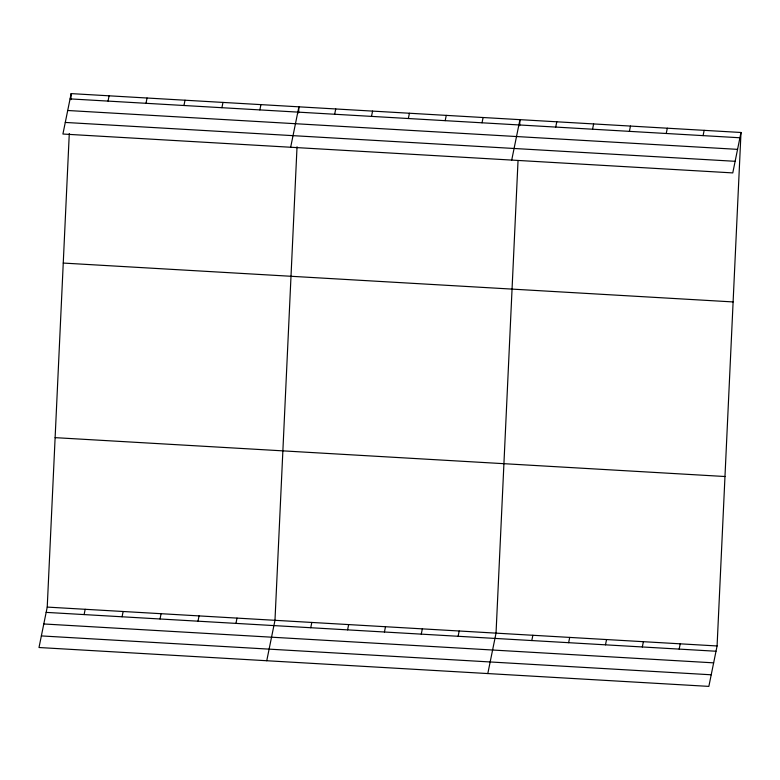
<?xml version="1.0" encoding="UTF-8"?>
<svg xmlns="http://www.w3.org/2000/svg" width="780" height="780" viewBox="0 0 780 780"><rect width="100%" height="100%" fill="white"/><g stroke="black" fill="none" stroke-linecap="round" stroke-linejoin="round"><path stroke-width="1.17" d="M741 132.483L732.771 172.906L62.917 134.033L71.146 93.61L741 132.483L717.083 645.967L708.854 686.39L39 647.517L47.229 607.093L69.284 133.555M70.863 99.664L71.146 93.61M297.034 146.767L274.979 620.315L266.75 660.738M298.613 112.885L298.896 106.831L290.667 147.254M518.027 160.807L496.031 633.136L487.802 673.559M519.665 125.707L519.948 119.652L511.719 160.076M108.03 101.098L109.103 95.813M145.987 103.301L147.059 98.017M183.944 105.505L185.016 100.22M84.103 614.582L85.186 609.297M221.9 107.708L222.982 102.424M122.07 616.785L123.142 611.5M259.857 109.912L260.939 104.627M160.027 618.989L161.099 613.704M197.983 621.192L199.056 615.908M334.659 114.251L335.741 108.966M235.94 623.386L237.013 618.111M371.504 116.386L372.577 111.101M408.349 118.521L409.422 113.246M310.742 627.734L311.815 622.45M445.185 120.666L446.267 115.382M347.587 629.87L348.66 624.585M482.03 122.801L483.103 117.517M384.423 632.005L385.505 626.72M421.268 634.14L422.341 628.865M555.711 127.072L556.793 121.797M458.113 636.285L459.186 631M592.556 129.217L593.629 123.932M629.401 131.352L630.474 126.068M531.794 640.556L532.867 635.271M666.237 133.487L667.319 128.203M568.639 642.691L569.712 637.416M703.082 135.623L704.155 130.348M605.475 644.836L606.557 639.551M642.32 646.971L643.393 641.687M679.166 649.106L680.238 643.822M70.073 98.894L739.928 137.768M67.714 110.497L737.568 149.36M65.276 122.441L735.13 161.304M63.248 263.065L733.102 301.928M55.117 437.648L724.971 476.512M47.229 607.093L717.083 645.967M46.147 612.378L716.001 651.242M43.787 623.971L713.642 662.844M41.36 635.924L711.214 674.788"/></g></svg>
